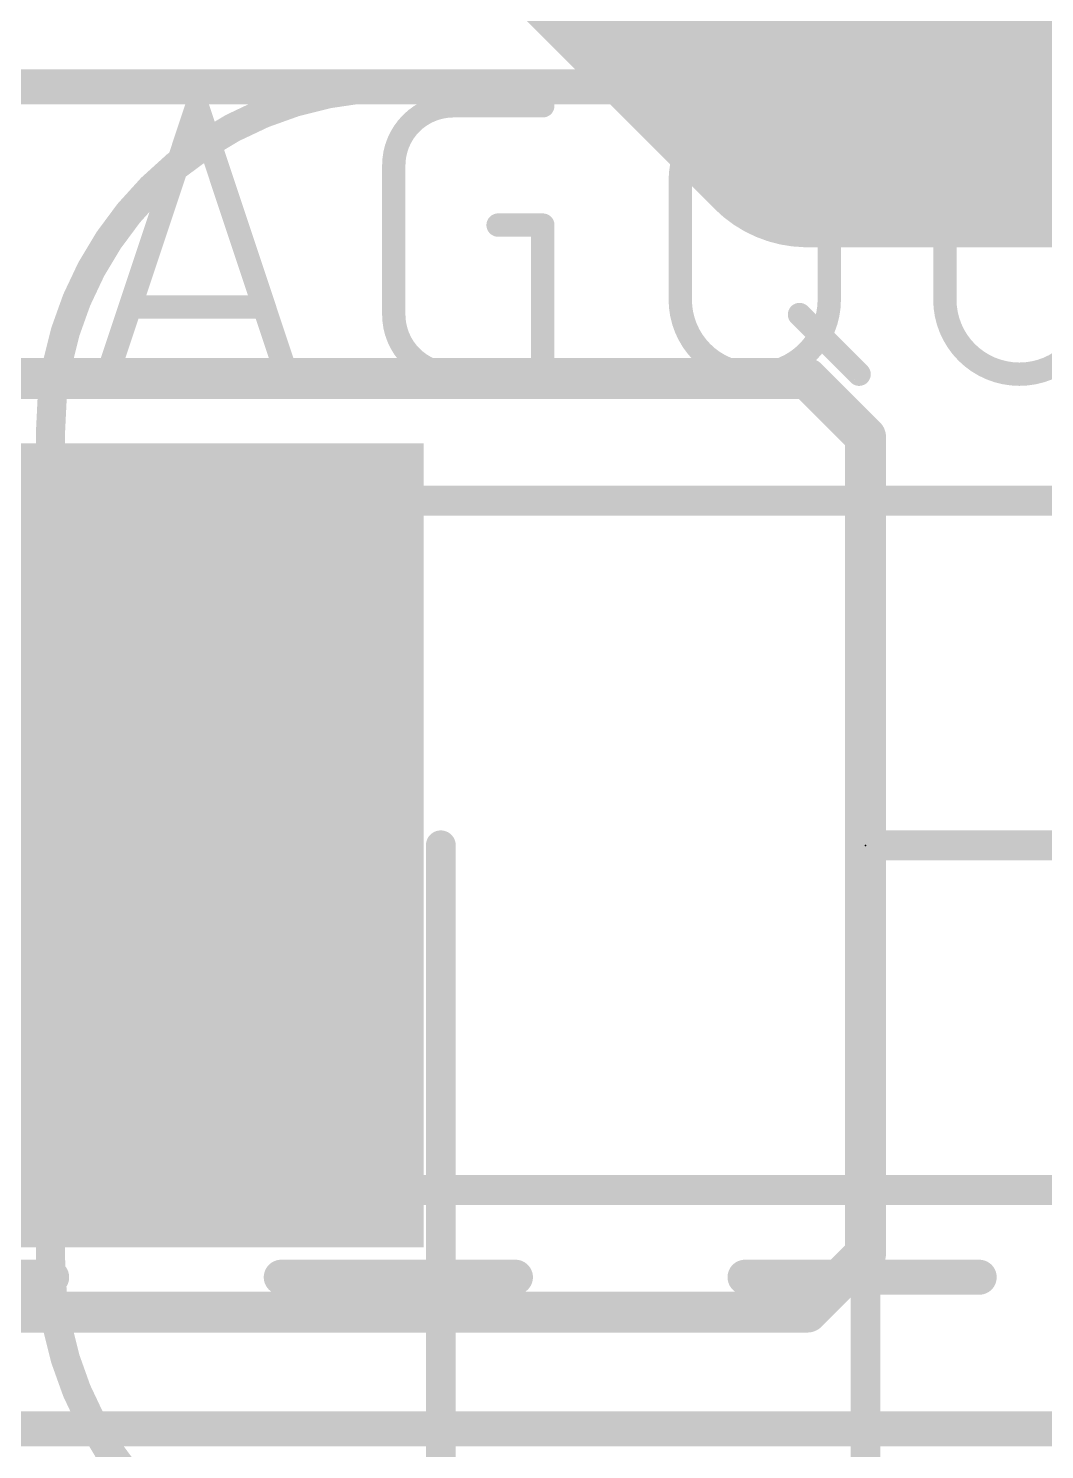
# Model space of a CAD drawing. Extents: x -5 to 103, y -6 to 58.
# Drawn here: x 21.12 to 25.54, y 21.5 to 27.69 of the extents above; entities that cross this region are included whole.
import ezdxf

# ---------------------------------------------------------------- set-up
doc = ezdxf.new("R2010")
doc.units = 0
for name, color, linetype in [('1', 12, 'CONTINUOUS'), ('16', 132, 'CONTINUOUS'), ('21', 40, 'CONTINUOUS'), ('23', 53, 'CONTINUOUS'), ('51', 254, 'CONTINUOUS')]:
    doc.layers.add(name, color=color, linetype=linetype)

# ---------------------------------------------------------------- blocks, each defined once
blk = doc.blocks.new('RECT')
blk.add_solid([(-0.5, -0.5), (0.5, -0.5), (-0.5, 0.5), (0.5, 0.5)])

msp = doc.modelspace()

# ---------------------------------------------------------------- linework, layer by layer
at = {"layer": '1'}
for points, const_width in [([(24.511, 27.305), (22.86, 28.956)], 1.143), ([(24.511, 27.305), (32.385, 27.305)], 1.143), ([(20.193, 26.162), (24.511, 26.162)], 0.1778), ([(24.511, 26.162), (24.765, 25.908)], 0.1778), ([(24.765, 25.908), (24.765, 22.352)], 0.1778), ([(24.765, 22.352), (24.511, 22.098)], 0.1778), ([(24.511, 22.098), (19.812, 22.098)], 0.1778), ([(25.781, 21.59), (19.304, 21.59)], 0.1524)]:
    msp.add_lwpolyline(points, dxfattribs=dict(at, const_width=const_width))
for points, const_width in [([(24.511, 27.5907, 1), (24.511, 27.0192)], 0.5715), ([(24.3089, 27.1029, 1), (24.7131, 27.5071)], 0.5715), ([(24.5424, 26.1934, 1), (24.4796, 26.1306)], 0.0889), ([(24.511, 26.1176, 1), (24.511, 26.2065)], 0.0889), ([(24.8095, 25.908, 1), (24.7205, 25.908)], 0.0889), ([(24.7336, 25.8766, 1), (24.7964, 25.9394)], 0.0889), ([(24.7205, 22.352, 1), (24.8095, 22.352)], 0.0889), ([(24.7964, 22.3206, 1), (24.7336, 22.3834)], 0.0889), ([(24.4796, 22.1294, 1), (24.5424, 22.0666)], 0.0889), ([(24.511, 22.0536, 1), (24.511, 22.1425)], 0.0889)]:
    msp.add_lwpolyline(points, format="xyb", dxfattribs=dict(at, const_width=const_width))
at = {"layer": '16', "const_width": 0.1524}
msp.add_lwpolyline([(29.464, 27.432), (20.574, 27.432)], dxfattribs=at)
at = {"layer": '21'}
for points, const_width in [([(22.715, 27.43, 0.4142), (21.215, 25.93)], 0.127), ([(22.715, 27.4617, 1), (22.715, 27.3983)], 0.0635), ([(22.715, 27.3983, 1), (22.715, 27.4617)], 0.0635), ([(21.2467, 25.93, 1), (21.1833, 25.93)], 0.0635), ([(21.1833, 25.93, 1), (21.2467, 25.93)], 0.0635), ([(21.215, 22.33, 0.4142), (22.715, 20.83)], 0.127), ([(21.2467, 22.33, 1), (21.1833, 22.33)], 0.0635), ([(21.1833, 22.33, 1), (21.2467, 22.33)], 0.0635)]:
    msp.add_lwpolyline(points, format="xyb", dxfattribs=dict(at, const_width=const_width))
at = {"layer": '21', "const_width": 0.127}
for points in [[(26.815, 27.43), (22.715, 27.43)], [(21.215, 25.93), (21.215, 22.33)]]:
    msp.add_lwpolyline(points, dxfattribs=at)
at = {"layer": '23'}
msp.add_point((24.765, 24.13), dxfattribs=at)
at = {"layer": '51'}
for points, const_width in [([(24.765, 27.43), (34.315, 27.43)], 0.13), ([(21.4641, 26.1808), (21.8536, 27.3492)], 0.1016), ([(21.8536, 27.3492), (22.243, 26.1808)], 0.1016), ([(22.9698, 27.3492), (23.3592, 27.3492)], 0.1016), ([(25.1104, 27.3492), (25.1104, 26.5054)], 0.1016), ([(22.7101, 26.4404), (22.7101, 27.0896)], 0.1016), ([(23.9579, 26.5054), (23.9579, 27.0246)], 0.1016), ([(24.607, 27.0246), (24.607, 26.5054)], 0.1016), ([(23.1645, 26.8299), (23.3592, 26.8299)], 0.1016), ([(23.3592, 26.8299), (23.3592, 26.1808)], 0.1016), ([(22.1457, 26.4729), (21.5615, 26.4729)], 0.1016), ([(24.4772, 26.4404), (24.7369, 26.1808)], 0.1016), ([(23.3592, 26.1808), (22.9698, 26.1808)], 0.1016), ([(19.28, 25.63), (29.23, 25.63)], 0.13), ([(22.915, 24.13), (22.915, 14.68)], 0.13), ([(24.765, 24.13), (24.765, 17.18)], 0.13), ([(24.765, 24.13), (34.315, 24.13)], 0.13), ([(19.28, 22.63), (29.23, 22.63)], 0.13), ([(20.2, 22.25), (21.22, 22.25)], 0.1524), ([(22.22, 22.25), (23.24, 22.25)], 0.1524), ([(24.24, 22.25), (25.26, 22.25)], 0.1524)]:
    msp.add_lwpolyline(points, dxfattribs=dict(at, const_width=const_width))
for points, const_width in [([(24.765, 27.4625, 1), (24.765, 27.3975)], 0.065), ([(21.8777, 27.3572, 1), (21.8295, 27.3412)], 0.0508), ([(21.8777, 27.3412, 1), (21.8295, 27.3572)], 0.0508), ([(22.9698, 27.3492, 0.4142), (22.7101, 27.0896)], 0.1016), ([(22.9698, 27.3746, 1), (22.9698, 27.3238)], 0.0508), ([(22.9698, 27.3238, 1), (22.9698, 27.3746)], 0.0508), ([(23.3592, 27.3238, 1), (23.3592, 27.3746)], 0.0508), ([(24.607, 27.0246, 1), (23.9579, 27.0246)], 0.1016), ([(25.1358, 27.3492, 1), (25.085, 27.3492)], 0.0508), ([(22.7355, 27.0896, 1), (22.6847, 27.0896)], 0.0508), ([(22.6847, 27.0896, 1), (22.7355, 27.0896)], 0.0508), ([(23.9833, 27.0246, 1), (23.9325, 27.0246)], 0.0508), ([(23.9325, 27.0246, 1), (23.9833, 27.0246)], 0.0508), ([(24.6324, 27.0246, 1), (24.5816, 27.0246)], 0.0508), ([(24.5816, 27.0246, 1), (24.6324, 27.0246)], 0.0508), ([(23.1645, 26.8553, 1), (23.1645, 26.8045)], 0.0508), ([(23.3846, 26.8299, 1), (23.3338, 26.8299)], 0.0508), ([(23.3592, 26.8045, 1), (23.3592, 26.8553)], 0.0508), ([(23.9579, 26.5054, 1), (24.607, 26.5054)], 0.1016), ([(23.9833, 26.5054, 1), (23.9325, 26.5054)], 0.0508), ([(24.6324, 26.5054, 1), (24.5816, 26.5054)], 0.0508), ([(25.1104, 26.5054, 1), (25.7595, 26.5054)], 0.1016), ([(25.1358, 26.5054, 1), (25.085, 26.5054)], 0.0508), ([(21.5615, 26.4983, 1), (21.5615, 26.4475)], 0.0508), ([(22.1457, 26.4475, 1), (22.1457, 26.4983)], 0.0508), ([(22.7101, 26.4404, 0.4142), (22.9698, 26.1808)], 0.1016), ([(22.7355, 26.4404, 1), (22.6847, 26.4404)], 0.0508), ([(23.9325, 26.5054, 1), (23.9833, 26.5054)], 0.0508), ([(24.4952, 26.4584, 1), (24.4593, 26.4225)], 0.0508), ([(24.5816, 26.5054, 1), (24.6324, 26.5054)], 0.0508), ([(25.085, 26.5054, 1), (25.1358, 26.5054)], 0.0508), ([(22.6847, 26.4404, 1), (22.7355, 26.4404)], 0.0508), ([(22.9698, 26.2062, 1), (22.9698, 26.1554)], 0.0508), ([(22.9698, 26.1554, 1), (22.9698, 26.2062)], 0.0508), ([(23.3592, 26.1554, 1), (23.3592, 26.2062)], 0.0508), ([(21.44, 26.1888, 1), (21.4882, 26.1728)], 0.0508), ([(22.2189, 26.1728, 1), (22.2671, 26.1888)], 0.0508), ([(23.3338, 26.1808, 1), (23.3846, 26.1808)], 0.0508), ([(24.7189, 26.1628, 1), (24.7548, 26.1988)], 0.0508), ([(22.9475, 24.13, 1), (22.8825, 24.13)], 0.065), ([(24.7975, 24.13, 1), (24.7325, 24.13)], 0.065), ([(24.765, 24.1625, 1), (24.765, 24.0975)], 0.065), ([(21.22, 22.2119, 1), (21.22, 22.2881)], 0.0762), ([(22.22, 22.2881, 1), (22.22, 22.2119)], 0.0762), ([(23.24, 22.2119, 1), (23.24, 22.2881)], 0.0762), ([(24.24, 22.2881, 1), (24.24, 22.2119)], 0.0762), ([(25.26, 22.2119, 1), (25.26, 22.2881)], 0.0762)]:
    msp.add_lwpolyline(points, format="xyb", dxfattribs=dict(at, const_width=const_width))

# ---------------------------------------------------------------- block references
at = {"layer": '1', "xscale": 3.5, "yscale": 1.85, "rotation": 270}
msp.add_blockref('RECT', (21.915, 24.13), dxfattribs=at)

doc.saveas('drawing.dxf')
